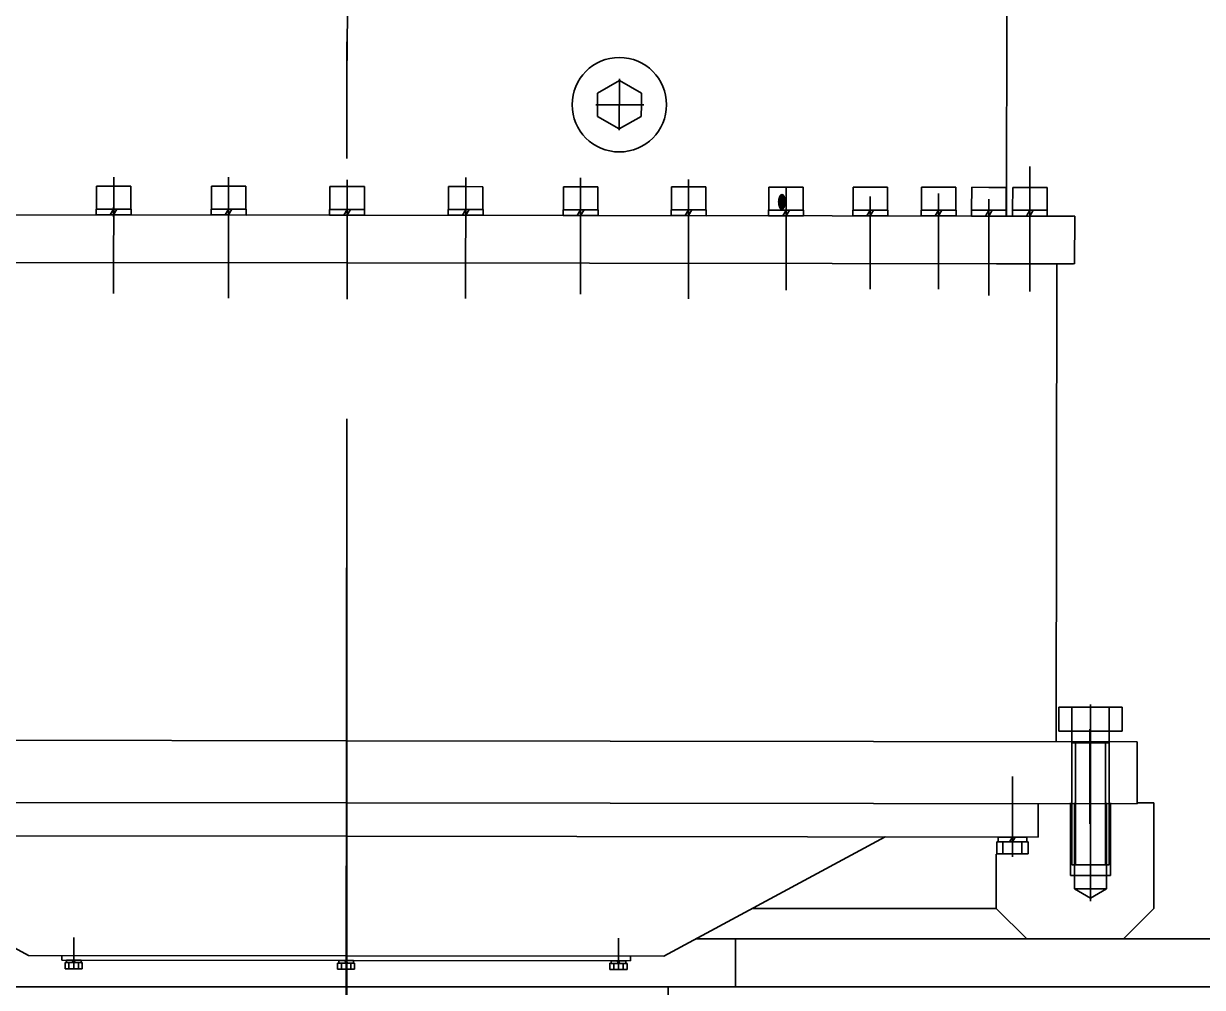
# Model space of a CAD drawing. Header units: millimetres. Extents: x 0 to 21000, y -315 to 14850.
# Drawn here: x 5387 to 6620, y 6046 to 7054 of the extents above; entities that cross this region are included whole.
import ezdxf
from ezdxf.enums import TextEntityAlignment as Align

# ---------------------------------------------------------------- set-up
doc = ezdxf.new("R2010")
doc.units = ezdxf.units.MM
doc.header["$LTSCALE"] = 500
doc.linetypes.add('F', pattern=[0.75, 0.5, -0.25])
doc.linetypes.add('G', pattern=[2, 1.25, -0.25, 0.25, -0.25])
for name, color, linetype in [('01', 7, 'Continuous'), ('02', 1, 'Continuous'), ('04', 2, 'F'), ('05', 142, 'G')]:
    doc.layers.add(name, color=color, linetype=linetype)
doc.styles.get("Standard").update_dxf_attribs({"font": 'isocp', "width": 0.707, "bigfont": 'intecad.shx'})

# ---------------------------------------------------------------- blocks, each defined once
blk = doc.blocks.new('*U19')
at = {"layer": '01'}
for p, q in [((-25, 0), (-25, 33.2)), ((-25, 33.2), (0, 33.2)), ((0, 33.2), (0, 0)), ((0, 19.5), (-25, 19.5)), ((0, 19.5), (140, 19.5)), ((12, 19.5), (12, 0)), ((140, 19.5), (140, 0)), ((-25, 0), (-25, -33.2)), ((0, -33.2), (0, 0)), ((12, -19.5), (12, 0)), ((140, -19.5), (140, 0)), ((0, -19.5), (-25, -19.5)), ((0, -19.5), (140, -19.5)), ((-25, -33.2), (0, -33.2))]:
    blk.add_line(p, q, dxfattribs=at)
at = {"layer": '02'}
for p, q in [((140, 15.6), (12, 15.6)), ((140, -15.6), (12, -15.6))]:
    blk.add_line(p, q, dxfattribs=at)
at = {"layer": '05'}
blk.add_line((-28.1, 0), (143.5, 0), dxfattribs=at)
blk = doc.blocks.new('*U51')
at = {"layer": '01'}
for p, q in [((-18.3, 6), (-18.3, 0)), ((0, 6), (-18.3, 6)), ((-18.3, 0), (0, 0)), ((0, 0), (-3.5, 6)), ((0, 6), (3.5, 0)), ((0, 6), (18.3, 6)), ((18.3, 0), (0, 0)), ((18.3, 6), (18.3, 0))]:
    blk.add_line(p, q, dxfattribs=at)
at = {"layer": '05'}
blk.add_line((0, 8.1), (0, -2.1), dxfattribs=at)
blk = doc.blocks.new('*U52')
at = {"layer": '01'}
for p, q in [((0, 25.4), (-23, 12.2)), ((23, 12.2), (0, 25.4)), ((-23, 12.2), (-23, 0)), ((-23, -12.2), (-23, 0)), ((23, 0), (23, 12.2)), ((23, 0), (23, -12.2)), ((0, -25.4), (-23, -12.2)), ((23, -12.2), (0, -25.4))]:
    blk.add_line(p, q, dxfattribs=at)
at = {"layer": '05'}
for p, q in [((0, 27), (0, -26.6)), ((-24.7, 0), (25.5, 0))]:
    blk.add_line(p, q, dxfattribs=at)
blk = doc.blocks.new('*U53')
at = {"layer": '01'}
for p, q in [((-7.7, 2.6), (-7.7, 0)), ((0, 2.6), (-7.7, 2.6)), ((-7.7, 0), (0, 0)), ((0, 0), (-1.5, 2.6)), ((0, 2.6), (1.5, 0)), ((0, 2.6), (7.7, 2.6)), ((7.7, 0), (0, 0)), ((7.7, 2.6), (7.7, 0))]:
    blk.add_line(p, q, dxfattribs=at)
at = {"layer": '05'}
blk.add_line((0, 4.7), (0, -2.1), dxfattribs=at)
blk = doc.blocks.new('*U50')
at = {"layer": '01'}
for p, q in [((-15.1, 5), (-15.1, 0)), ((0, 5), (-15.1, 5)), ((-15.1, 0), (0, 0)), ((0, 0), (-2.9, 5)), ((0, 5), (2.9, 0)), ((0, 5), (15.1, 5)), ((15.1, 0), (0, 0)), ((15.1, 5), (15.1, 0))]:
    blk.add_line(p, q, dxfattribs=at)
at = {"layer": '05'}
blk.add_line((0, 7.1), (0, -2.1), dxfattribs=at)

msp = doc.modelspace()

# ---------------------------------------------------------------- linework, layer by layer
for p, q in [((6569.6, 6238.8), (6569.6, 6128.4)), ((6569.6, 6128.4), (6537.6, 6096.4)), ((6090.2, 6096.4), (7967.1, 6096.4)), ((6537.6, 6096.4), (6090.2, 6096.4)), ((4877.1, 6046.4), (5725.1, 6046.4)), ((5725.1, 6046.4), (7967.1, 6046.4))]:
    msp.add_line(p, q)
at = {"layer": '01', "color": 7, "linetype": 'Continuous'}
for p, q in [((6415.8, 7203.9), (6415.3, 6852.9)), ((6415.8, 7202.9), (6415.3, 6852.9)), ((5725.3, 6853.8), (4964, 6854.8)), ((5725.3, 6853.8), (6486.7, 6852.8)), ((6485.3, 6852.8), (6415.3, 6852.9)), ((6486.7, 6852.8), (6486.6, 6802.8)), ((5725.3, 6803.8), (4963.9, 6804.8)), ((5725.3, 6803.8), (6486.6, 6802.8)), ((6485.3, 6802.8), (6404.7, 6802.9)), ((6467.8, 6802.9), (6467.1, 6302.9)), ((6467.8, 6802.9), (6467.1, 6302.9)), ((5724.6, 6303.8), (4897.1, 6304.9)), ((5724.6, 6303.8), (6552.1, 6302.7)), ((6552.1, 6302.7), (6552.1, 6237.7)), ((4897.1, 6239.9), (5724.6, 6238.8)), ((5724.6, 6238.8), (6552.1, 6237.7)), ((6482.1, 6238.8), (6482.1, 6162.8)), ((6486.3, 6238.8), (6486.3, 6148.8)), ((6519.9, 6238.8), (6519.9, 6148.8)), ((6524.1, 6238.8), (6524.1, 6162.8)), ((6404.6, 6128.4), (6404.6, 6185.3)), ((6524.1, 6162.8), (6482.1, 6162.8)), ((6486.3, 6148.8), (6503.1, 6139.1)), ((6519.9, 6148.8), (6486.3, 6148.8)), ((6519.9, 6148.8), (6503.1, 6139.1)), ((6149.4, 6128.4), (6404.6, 6128.4)), ((6404.6, 6128.4), (6436.6, 6096.4)), ((6131.6, 6046.4), (6131.6, 6096.4))]:
    msp.add_line(p, q, dxfattribs=at)
at = {"layer": '01'}
for p, q in [((5463.1, 6884.2), (5463, 6860.2)), ((5481.1, 6884.1), (5463.1, 6884.2)), ((5481.1, 6884.1), (5499.1, 6884.1)), ((5499.1, 6884.1), (5499, 6860.1)), ((5583.3, 6884), (5583.3, 6860)), ((5601.3, 6884), (5583.3, 6884)), ((5601.3, 6884), (5619.3, 6884)), ((5619.3, 6884), (5619.3, 6860)), ((5707.4, 6883.8), (5707.4, 6859.8)), ((5725.4, 6883.8), (5707.4, 6883.8)), ((5725.4, 6883.8), (5743.4, 6883.8)), ((5743.4, 6883.8), (5743.4, 6859.8)), ((5831.5, 6883.7), (5831.4, 6859.7)), ((5849.5, 6883.7), (5831.5, 6883.7)), ((5849.5, 6883.7), (5867.5, 6883.6)), ((5867.5, 6883.6), (5867.4, 6859.6)), ((5951.7, 6883.5), (5951.7, 6859.5)), ((5969.7, 6883.5), (5951.7, 6883.5)), ((5969.7, 6883.5), (5987.7, 6883.5)), ((5987.7, 6883.5), (5987.7, 6859.5)), ((6064.7, 6883.4), (6064.6, 6859.4)), ((6082.7, 6883.3), (6064.7, 6883.4)), ((6082.7, 6883.3), (6100.7, 6883.3)), ((6100.7, 6883.3), (6100.6, 6859.3)), ((6166.7, 6883.2), (6166.7, 6859.2)), ((6184.7, 6883.2), (6166.7, 6883.2)), ((6184.7, 6883.2), (6202.7, 6883.2)), ((6202.7, 6883.2), (6202.7, 6859.2)), ((6254.8, 6883.1), (6254.7, 6859.1)), ((6272.8, 6883.1), (6254.8, 6883.1)), ((6272.8, 6883.1), (6290.8, 6883.1)), ((6290.8, 6883.1), (6290.7, 6859.1)), ((6326.2, 6883), (6326.2, 6859)), ((6344.2, 6883), (6326.2, 6883)), ((6344.2, 6883), (6362.2, 6883)), ((6362.2, 6883), (6362.2, 6859)), ((6378.9, 6883), (6378.8, 6859)), ((6396.9, 6882.9), (6378.9, 6883)), ((6396.9, 6882.9), (6414.9, 6882.9)), ((6414.9, 6882.9), (6414.8, 6858.9)), ((6421.8, 6882.9), (6421.7, 6858.9)), ((6439.8, 6882.9), (6421.8, 6882.9)), ((6439.8, 6882.9), (6457.8, 6882.9)), ((6457.8, 6882.9), (6457.7, 6858.9)), ((5463, 6860.2), (5481, 6860.1)), ((5469, 6860.1), (5481, 6860.1)), ((5499, 6860.1), (5481, 6860.1)), ((5493, 6860.1), (5481, 6860.1)), ((5583.3, 6860), (5601.3, 6860)), ((5589.3, 6860), (5601.3, 6860)), ((5613.3, 6860), (5601.3, 6860)), ((5619.3, 6860), (5601.3, 6860)), ((5707.4, 6859.8), (5725.4, 6859.8)), ((5713.4, 6859.8), (5725.4, 6859.8)), ((5743.4, 6859.8), (5725.4, 6859.8)), ((5737.4, 6859.8), (5725.4, 6859.8)), ((5831.4, 6859.7), (5849.4, 6859.7)), ((5837.4, 6859.7), (5849.4, 6859.7)), ((5867.4, 6859.6), (5849.4, 6859.7)), ((5861.4, 6859.6), (5849.4, 6859.7)), ((5951.7, 6859.5), (5969.7, 6859.5)), ((5957.7, 6859.5), (5969.7, 6859.5)), ((5987.7, 6859.5), (5969.7, 6859.5)), ((5981.7, 6859.5), (5969.7, 6859.5)), ((6064.6, 6859.4), (6082.6, 6859.3)), ((6070.6, 6859.4), (6082.6, 6859.3)), ((6100.6, 6859.3), (6082.6, 6859.3)), ((6094.6, 6859.3), (6082.6, 6859.3)), ((6166.7, 6859.2), (6184.7, 6859.2)), ((6172.7, 6859.2), (6184.7, 6859.2)), ((6202.7, 6859.2), (6184.7, 6859.2)), ((6196.7, 6859.2), (6184.7, 6859.2)), ((6254.7, 6859.1), (6272.7, 6859.1)), ((6260.7, 6859.1), (6272.7, 6859.1)), ((6290.7, 6859.1), (6272.7, 6859.1)), ((6284.7, 6859.1), (6272.7, 6859.1)), ((6326.2, 6859), (6344.2, 6859)), ((6332.2, 6859), (6344.2, 6859)), ((6356.2, 6859), (6344.2, 6859)), ((6362.2, 6859), (6344.2, 6859)), ((6378.8, 6859), (6396.8, 6858.9)), ((6384.8, 6859), (6396.8, 6858.9)), ((6414.8, 6858.9), (6396.8, 6858.9)), ((6408.8, 6858.9), (6396.8, 6858.9)), ((6421.7, 6858.9), (6439.7, 6858.9)), ((6427.7, 6858.9), (6439.7, 6858.9)), ((6457.7, 6858.9), (6439.7, 6858.9)), ((6451.7, 6858.9), (6439.7, 6858.9)), ((6448.5, 6237.9), (6448.5, 6202.9)), ((6552.6, 6238.8), (6569.6, 6238.8)), ((5724.5, 6203.8), (5000.5, 6204.8)), ((5160.5, 6204.5), (5391.8, 6079.2)), ((6448.5, 6202.9), (5724.5, 6203.8)), ((6288.5, 6203.1), (6056.8, 6078.4)), ((6448.5, 6202.9), (6288.5, 6203.1)), ((6405, 6185.4), (6405, 6197.9)), ((6405, 6197.9), (6421.5, 6197.9)), ((6411.5, 6197.9), (6411.5, 6185.4)), ((6438, 6197.9), (6421.5, 6197.9)), ((6431.5, 6197.9), (6431.5, 6185.4)), ((6437.9, 6185.4), (6438, 6197.9)), ((6405.3, 6185.3), (6404.6, 6185.3)), ((6421.5, 6185.4), (6405, 6185.4)), ((6421.5, 6185.4), (6437.9, 6185.4)), ((6056.8, 6078.4), (5391.8, 6079.2)), ((6056.8, 6078.4), (5391.8, 6079.2)), ((5426.8, 6079.2), (5426.8, 6074.2)), ((5426.8, 6074.2), (6021.8, 6073.4)), ((5430.4, 6071.6), (5439.3, 6071.6)), ((5430.4, 6065.2), (5430.4, 6071.6)), ((5434.3, 6071.6), (5434.3, 6065.2)), ((5448.2, 6071.6), (5439.3, 6071.6)), ((5444.3, 6071.6), (5444.3, 6065.2)), ((5448.2, 6065.2), (5448.2, 6071.6)), ((5715.4, 6071.2), (5724.3, 6071.2)), ((5715.4, 6064.8), (5715.4, 6071.2)), ((5719.3, 6071.2), (5719.3, 6064.8)), ((5733.2, 6071.2), (5724.3, 6071.2)), ((5729.3, 6071.2), (5729.3, 6064.8)), ((5733.2, 6064.8), (5733.2, 6071.2)), ((6000.4, 6064.5), (6000.4, 6070.9)), ((6000.4, 6070.9), (6009.3, 6070.8)), ((6004.3, 6070.9), (6004.3, 6064.5)), ((6018.2, 6070.8), (6009.3, 6070.8)), ((6014.3, 6070.8), (6014.3, 6064.4)), ((6018.2, 6064.4), (6018.2, 6070.8)), ((6021.8, 6078.4), (6021.8, 6073.4)), ((6021.8, 6075.4), (6021.8, 6073.4)), ((5439.3, 6065.2), (5430.4, 6065.2)), ((5439.3, 6065.2), (5448.2, 6065.2)), ((5724.3, 6064.8), (5715.4, 6064.8)), ((5724.3, 6064.8), (5733.2, 6064.8)), ((6009.3, 6064.4), (6000.4, 6064.5)), ((6009.3, 6064.4), (6018.2, 6064.4)), ((7985.1, 6046.4), (6061.1, 6046.4)), ((6061.1, 6046.4), (6061.1, 5463.4))]:
    msp.add_line(p, q, dxfattribs=at)
msp.add_circle((6010.2, 6969.4), 49.4, dxfattribs=at)
at = {"layer": '05', "color": 142, "linetype": 'G'}
for p, q in [((5724.3, 6015.8), (5726.3, 7624.1)), ((5725.1, 6913), (5725.2, 7035.3)), ((5725, 6015.8), (5725, 6556.8)), ((5725.1, 6320.6), (5725.1, 4396.6))]:
    msp.add_line(p, q, dxfattribs=at)
at = {"layer": '05', "color": 4, "linetype": 'G'}
for p, q in [((6439.8, 6904.9), (6439.6, 6773.9)), ((5480.9, 6772), (5481.1, 6893.6)), ((5601.2, 6766.9), (5601.3, 6893.5)), ((5849.3, 6766.6), (5849.5, 6893.1)), ((5969.6, 6771.3), (5969.7, 6893)), ((6082.5, 6766.3), (6082.7, 6891.2)), ((6184.6, 6775.5), (6184.7, 6883.1)), ((6272.6, 6776.4), (6272.8, 6873.4)), ((6344.1, 6776.3), (6344.2, 6876.5)), ((6396.7, 6769.6), (6396.8, 6870.5)), ((6439.7, 6861.3), (6439.6, 6791.9)), ((6502.6, 6316), (6502.4, 6216.7)), ((6421.6, 6259), (6421.5, 6186.8)), ((5439.3, 6077.8), (5439.3, 6071.8)), ((5439.3, 6077.8), (5439.3, 6071.8)), ((5439.3, 6077.8), (5439.3, 6071.8)), ((5724.3, 6077.4), (5724.3, 6071.4)), ((5724.3, 6077.4), (5724.3, 6071.4)), ((6009.3, 6077.1), (6009.3, 6071.1)), ((6009.3, 6077.1), (6009.3, 6071.1))]:
    msp.add_line(p, q, dxfattribs=at)
at = {"layer": '05'}
for p, q in [((6421.5, 6182.3), (6421.6, 6266.5)), ((6503.1, 6241.8), (6503.1, 6136.1)), ((5439.3, 6065.1), (5439.4, 6098.1)), ((5724.3, 6064.7), (5724.4, 6097.8)), ((6009.3, 6064.4), (6009.4, 6097.4))]:
    msp.add_line(p, q, dxfattribs=at)

# ---------------------------------------------------------------- block references
at = {"layer": '01'}
for name, p, rotation in [('*U52', (6010.2, 6969.4), 359.9257021154095), ('*U19', (6503.1, 6313.8), 270)]:
    msp.add_blockref(name, p, dxfattribs=dict(at, rotation=rotation))
at = {"layer": '04', "xscale": -1}
for name, p, rotation in [('*U51', (5481, 6854.1), 359.9257021154095), ('*U51', (5601.3, 6854), 359.9257021154095), ('*U51', (5725.3, 6853.8), 359.9257021154095), ('*U51', (5849.4, 6853.7), 359.9257021154095), ('*U51', (5969.7, 6853.5), 359.9257021154095), ('*U51', (6082.6, 6853.3), 359.9257021154095), ('*U51', (6184.7, 6853.2), 359.9257021154095), ('*U51', (6272.7, 6853.1), 359.9257021154095), ('*U51', (6344.2, 6853), 359.9257021154095), ('*U51', (6396.8, 6852.9), 359.9257021154095), ('*U51', (6439.7, 6852.9), 359.9257021154095), ('*U50', (6421.5, 6202.9), 179.9257021154355)]:
    msp.add_blockref(name, p, dxfattribs=dict(at, rotation=rotation))
at = {"layer": '05', "rotation": 179.9257021154355}
for p in [(5439.3, 6074.2), (5724.3, 6073.8), (6009.3, 6073.4)]:
    msp.add_blockref('*U53', p, dxfattribs=at)

# ---------------------------------------------------------------- texts
at = {"layer": '02', "width": 0.605172}
msp.add_text('●', height=16, rotation=359.9257, dxfattribs=at).set_placement((6175.4, 6858.9), (6185, 6858.8), align=Align.FIT)

doc.saveas('drawing.dxf')
